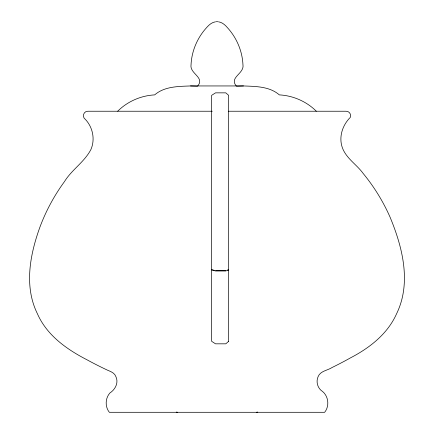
<?xml version="1.0" encoding="UTF-8"?>
<svg xmlns="http://www.w3.org/2000/svg" width="434" height="434" viewBox="0 0 434 434"><rect width="100%" height="100%" fill="white"/><g stroke="black" fill="none" stroke-linecap="round" stroke-linejoin="round"><path stroke-width="0.65" d="M117.701 111.207C127.455 101.469 140.898 95.605 154.65 94.889C164.443 86.366 178.26 86.431 190.499 85.948L243.501 85.948C255.74 86.431 269.557 86.366 279.35 94.889C293.102 95.605 306.545 101.469 316.299 111.207M228.62 269.932L225.788 270.979L215.535 270.979L211.662 269.921M227.487 270.056L228.62 269.639M215.562 21.798C210.582 22.47 207.311 26.778 204.273 30.326C196.39 40.047 191.595 52.292 191.041 64.812C189.522 73.688 205.358 77.431 197.535 86.16L190.499 85.948M256.402 412.295L257.731 412.088M243.501 85.948L236.465 86.16C228.642 77.431 244.478 73.688 242.959 64.812C242.351 51.082 236.644 37.693 227.351 27.581C225.045 24.846 222.105 22.302 218.438 21.798M216.278 21.7L217.722 21.7M212.275 111.234L87.88 111.234C84.408 111.001 82.059 115.401 84.142 118.173C92.529 125.963 95.545 138.896 90.934 149.459C84.516 161.936 71.751 169.689 64.427 181.662C54.299 195.495 46.085 210.702 40.058 226.749C30.044 254.308 23.81 286.218 37.405 313.739C46.872 335.346 66.679 349.31 86.979 359.781C93.071 363.106 99.25 366.258 105.516 369.236C109.303 371.238 114.37 372.128 115.916 376.701C118.835 382.831 115.184 389.591 109.916 392.982C105.18 398.238 104.925 406.766 109.335 412.295L324.665 412.295C329.569 406.208 328.614 396.513 322.603 391.511C317.699 388.56 315.719 381.882 318.084 376.701C320.352 370.875 327.567 370.522 332.232 367.43C338.466 364.381 344.612 361.159 350.661 357.768C369.752 347.829 387.643 333.887 396.595 313.739C411.622 282.897 402.551 247.234 390.09 217.212C383.179 201.528 374.13 186.81 363.247 173.567C357.111 165.045 347.466 159.197 343.066 149.459C338.129 138.468 342.014 125.572 350.287 117.397C351.594 114.598 349.218 111.05 346.12 111.234L228.474 111.234M215.535 270.686L225.788 270.686M176.269 412.088L177.598 412.295M211.662 269.628L214.244 270.333M228.62 341.341L225.788 343.826L215.535 343.826L211.662 341.319L211.662 95.334L215.535 92.849L225.788 92.849L228.62 95.312L228.62 341.341"/></g></svg>
